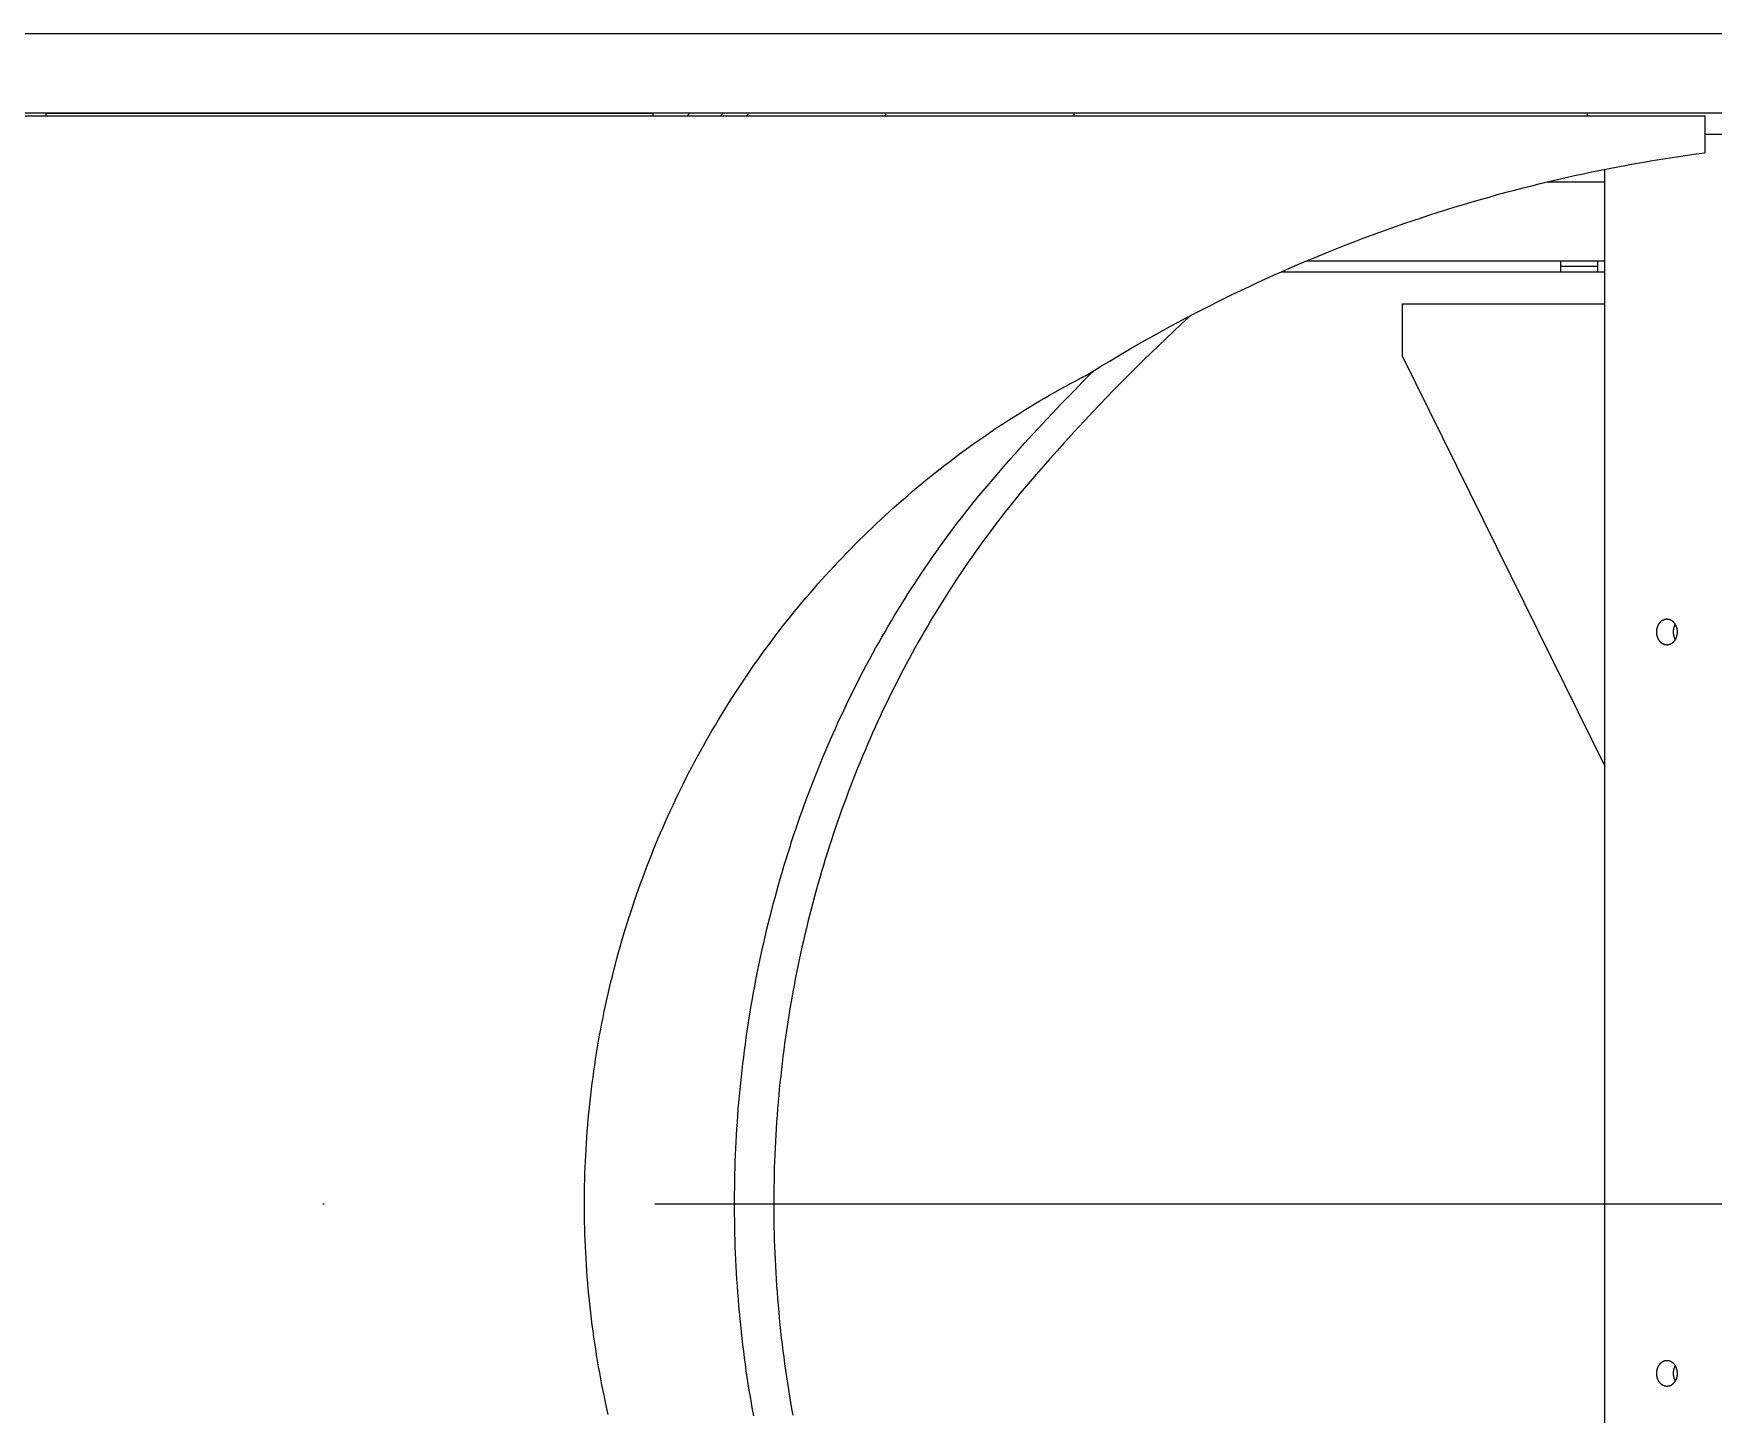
# Model space of a CAD drawing. Header units: millimetres. Extents: x 1084702 to 1166801, y 36632 to 124519.
# Drawn here: x 1098145 to 1098462.3, y 58445.3 to 58706 of the extents above; entities that cross this region are included whole.
import ezdxf

# ---------------------------------------------------------------- set-up
doc = ezdxf.new("R2010")
doc.units = ezdxf.units.MM
doc.header["$LTSCALE"] = 250
doc.linetypes.add('CENTER', pattern=[3, 2.5, -0.25, 0, -0.25])
doc.layers.get('0').update_dxf_attribs({"color": 255})

# ---------------------------------------------------------------- blocks, each defined once
blk = doc.blocks.new('PK65002M m platform_top')
at = {"linetype": 'Continuous'}
for p, q in [((-10291.33, 3082.06), (-10291.33, 2691.3)), ((-10253.1, 2726.68), (-10291.33, 2804)), ((-10253.1, 2726.68), (-10253.1, 2716.68)), ((-10253.1, 2716.68), (-10291.33, 2716.68)), ((-10230.18, 2710.68), (-10291.33, 2710.68)), ((-10290.04, 2710.68), (-10290.04, 2708.68)), ((-10283.04, 2710.68), (-10283.04, 2708.68)), ((-10291.33, 2708.68), (-10234.8, 2708.68)), ((-10290.04, 2709.68), (-10283.04, 2709.68)), ((-10280.46, 2693.68), (-10291.33, 2693.68)), ((-10310.25, 2681.18), (-10310.25, 2688.18)), ((-10310.25, 2684.68), (-10317.92, 2684.68)), ((-10502, 2680.68), (-9821.98, 2680.68)), ((-9821.98, 2681.18), (-10310.25, 2681.18)), ((-10288.02, 2680.68), (-10288.02, 2681.18)), ((-10191.02, 2680.68), (-10191.02, 2681.18)), ((-10111.53, 2681.18), (-10111.53, 2680.78)), ((-10111.53, 2680.78), (-9996.91, 2680.78)), ((-10077.22, 2680.68), (-10077.22, 2680.78)), ((-9996.91, 2681.18), (-9996.91, 2680.68)), ((-9843.44, 2665.68), (-10322.28, 2665.68))]:
    blk.add_line(p, q, dxfattribs=at)
at = {"linetype": 'CENTER'}
blk.add_line((-7861.58, 2886.68), (-11156.47, 2886.68), dxfattribs=at)
at = {"linetype": 'Continuous'}
for points in [[(-10103.08, 2926.44), (-10102.82, 2925.32), (-10102.58, 2924.2), (-10102.34, 2923.08), (-10102.11, 2921.96), (-10101.89, 2920.84), (-10101.67, 2919.72), (-10101.46, 2918.59), (-10101.26, 2917.46), (-10101.07, 2916.33), (-10100.88, 2915.2), (-10100.7, 2914.07), (-10100.53, 2912.94), (-10100.36, 2911.81), (-10100.2, 2910.67), (-10100.05, 2909.54), (-10099.91, 2908.4), (-10099.77, 2907.26), (-10099.65, 2906.12), (-10099.52, 2904.99), (-10099.41, 2903.84), (-10099.3, 2902.7), (-10099.2, 2901.56), (-10099.11, 2900.42), (-10099.03, 2899.28), (-10098.95, 2898.13), (-10098.88, 2896.99), (-10098.82, 2895.84), (-10098.76, 2894.7), (-10098.71, 2893.55), (-10098.67, 2892.41), (-10098.64, 2891.26), (-10098.61, 2890.11), (-10098.6, 2888.97), (-10098.58, 2887.82), (-10098.58, 2886.68)], [(-10130.55, 2926.72), (-10130.33, 2925.51), (-10130.12, 2924.29), (-10129.92, 2923.07), (-10129.72, 2921.85), (-10129.53, 2920.63), (-10129.34, 2919.41), (-10129.16, 2918.19), (-10128.99, 2916.96), (-10128.83, 2915.74), (-10128.67, 2914.51), (-10128.52, 2913.28), (-10128.38, 2912.05), (-10128.24, 2910.82), (-10128.11, 2909.59), (-10127.99, 2908.36), (-10127.87, 2907.12), (-10127.76, 2905.89), (-10127.66, 2904.65), (-10127.56, 2903.42), (-10127.47, 2902.18), (-10127.39, 2900.94), (-10127.31, 2899.7), (-10127.25, 2898.47), (-10127.18, 2897.23), (-10127.13, 2895.99), (-10127.08, 2894.75), (-10127.04, 2893.51), (-10127.01, 2892.27), (-10126.98, 2891.03), (-10126.96, 2889.79), (-10126.94, 2888.55), (-10126.94, 2887.31), (-10126.94, 2886.07), (-10126.94, 2884.83), (-10126.96, 2883.59), (-10126.98, 2882.36), (-10127, 2881.12), (-10127.04, 2879.88), (-10127.08, 2878.64), (-10127.13, 2877.41), (-10127.18, 2876.17), (-10127.24, 2874.94), (-10127.31, 2873.7), (-10127.39, 2872.47), (-10127.47, 2871.24), (-10127.56, 2870), (-10127.65, 2868.77), (-10127.75, 2867.54), (-10127.86, 2866.31), (-10127.98, 2865.08), (-10128.1, 2863.85), (-10128.23, 2862.62), (-10128.37, 2861.4), (-10128.51, 2860.17), (-10128.66, 2858.95), (-10128.82, 2857.72), (-10128.98, 2856.5), (-10129.15, 2855.28), (-10129.33, 2854.05), (-10129.51, 2852.84), (-10129.7, 2851.62), (-10129.9, 2850.4), (-10130.1, 2849.18), (-10130.31, 2847.97), (-10130.53, 2846.76), (-10130.75, 2845.55), (-10130.98, 2844.34), (-10131.22, 2843.13), (-10131.46, 2841.93), (-10131.71, 2840.73), (-10131.97, 2839.52), (-10132.23, 2838.32), (-10132.5, 2837.13), (-10132.78, 2835.93), (-10133.06, 2834.73), (-10133.35, 2833.54), (-10133.65, 2832.35), (-10133.95, 2831.16), (-10134.26, 2829.98), (-10134.58, 2828.8), (-10134.9, 2827.62), (-10135.23, 2826.44), (-10135.57, 2825.26), (-10135.91, 2824.09), (-10136.26, 2822.91), (-10136.62, 2821.75), (-10136.98, 2820.58), (-10137.35, 2819.42), (-10137.72, 2818.25), (-10138.1, 2817.1), (-10138.49, 2815.94), (-10138.88, 2814.79), (-10139.28, 2813.64), (-10139.69, 2812.49), (-10140.1, 2811.35), (-10140.52, 2810.21), (-10140.95, 2809.07), (-10141.38, 2807.93), (-10141.82, 2806.8), (-10142.26, 2805.67), (-10142.71, 2804.55), (-10143.17, 2803.42), (-10143.64, 2802.31), (-10144.1, 2801.19), (-10144.58, 2800.08), (-10145.06, 2798.97), (-10145.55, 2797.86), (-10146.04, 2796.76)], [(-10183.93, 2748.91), (-10183.17, 2749.79), (-10182.42, 2750.67), (-10181.67, 2751.56), (-10180.92, 2752.46), (-10180.19, 2753.35), (-10179.45, 2754.26), (-10178.73, 2755.17), (-10178, 2756.08), (-10177.29, 2757), (-10176.57, 2757.93), (-10175.87, 2758.86), (-10175.16, 2759.8), (-10174.47, 2760.74), (-10173.77, 2761.68), (-10173.09, 2762.64), (-10172.41, 2763.59), (-10171.73, 2764.55), (-10171.06, 2765.52), (-10170.39, 2766.49), (-10169.73, 2767.47), (-10169.08, 2768.45), (-10168.43, 2769.43), (-10167.78, 2770.43), (-10167.14, 2771.42), (-10166.51, 2772.42), (-10165.88, 2773.43), (-10165.26, 2774.44), (-10164.65, 2775.45), (-10164.03, 2776.47), (-10163.43, 2777.49), (-10162.83, 2778.52), (-10162.23, 2779.55), (-10161.65, 2780.58), (-10161.06, 2781.62), (-10160.49, 2782.67), (-10159.92, 2783.72), (-10159.35, 2784.77), (-10158.79, 2785.83), (-10158.24, 2786.89), (-10157.69, 2787.95), (-10157.15, 2789.02), (-10156.61, 2790.1), (-10156.08, 2791.17), (-10155.56, 2792.25), (-10155.04, 2793.34), (-10154.52, 2794.43), (-10154.02, 2795.52), (-10153.52, 2796.62), (-10153.02, 2797.72), (-10152.53, 2798.82), (-10152.05, 2799.93), (-10151.58, 2801.04), (-10151.11, 2802.15), (-10150.64, 2803.27), (-10150.18, 2804.39), (-10149.73, 2805.52), (-10149.29, 2806.64), (-10148.85, 2807.77), (-10148.42, 2808.91), (-10147.99, 2810.05), (-10147.57, 2811.19), (-10147.16, 2812.33), (-10146.75, 2813.48), (-10146.35, 2814.63), (-10145.95, 2815.78), (-10145.56, 2816.93), (-10145.18, 2818.09), (-10144.8, 2819.25), (-10144.44, 2820.42), (-10144.07, 2821.59), (-10143.72, 2822.75), (-10143.37, 2823.93), (-10143.02, 2825.1), (-10142.68, 2826.28), (-10142.35, 2827.46), (-10142.03, 2828.64), (-10141.71, 2829.82), (-10141.4, 2831.01), (-10141.1, 2832.2), (-10140.8, 2833.39), (-10140.51, 2834.59), (-10140.22, 2835.78), (-10139.94, 2836.98), (-10139.67, 2838.18), (-10139.41, 2839.38), (-10139.15, 2840.58), (-10138.9, 2841.79), (-10138.65, 2843), (-10138.41, 2844.21), (-10138.18, 2845.42), (-10137.96, 2846.63), (-10137.74, 2847.85), (-10137.53, 2849.06), (-10137.32, 2850.28), (-10137.13, 2851.5), (-10136.93, 2852.72), (-10136.75, 2853.94), (-10136.57, 2855.17), (-10136.4, 2856.39), (-10136.24, 2857.62), (-10136.08, 2858.84), (-10135.93, 2860.07), (-10135.79, 2861.3), (-10135.65, 2862.53), (-10135.52, 2863.76), (-10135.39, 2865), (-10135.28, 2866.23), (-10135.17, 2867.47), (-10135.07, 2868.7), (-10134.97, 2869.94), (-10134.88, 2871.17), (-10134.8, 2872.41), (-10134.72, 2873.65), (-10134.65, 2874.89), (-10134.59, 2876.13), (-10134.54, 2877.37), (-10134.49, 2878.61), (-10134.45, 2879.85), (-10134.41, 2881.09), (-10134.39, 2882.33), (-10134.36, 2883.57), (-10134.35, 2884.81), (-10134.34, 2886.05), (-10134.34, 2887.29), (-10134.35, 2888.52), (-10134.36, 2889.76), (-10134.38, 2891), (-10134.41, 2892.24), (-10134.45, 2893.47), (-10134.49, 2894.71), (-10134.53, 2895.95), (-10134.59, 2897.18), (-10134.65, 2898.42), (-10134.72, 2899.65), (-10134.79, 2900.88), (-10134.88, 2902.12), (-10134.96, 2903.35), (-10135.06, 2904.58), (-10135.16, 2905.81), (-10135.27, 2907.04), (-10135.39, 2908.27), (-10135.51, 2909.5), (-10135.64, 2910.73), (-10135.77, 2911.96), (-10135.92, 2913.18), (-10136.07, 2914.41), (-10136.22, 2915.63), (-10136.39, 2916.86), (-10136.56, 2918.08), (-10136.73, 2919.3), (-10136.92, 2920.52), (-10137.11, 2921.74), (-10137.3, 2922.95), (-10137.51, 2924.17), (-10137.72, 2925.38), (-10137.93, 2926.59)], [(-10305, 2918.68), (-10305, 2918.72), (-10304.99, 2918.77), (-10304.99, 2918.82), (-10304.99, 2918.86), (-10304.99, 2918.91), (-10304.98, 2918.95), (-10304.98, 2919), (-10304.97, 2919.05), (-10304.97, 2919.09), (-10304.96, 2919.14), (-10304.95, 2919.18), (-10304.95, 2919.23), (-10304.94, 2919.27), (-10304.93, 2919.32), (-10304.92, 2919.36), (-10304.91, 2919.41), (-10304.9, 2919.45), (-10304.89, 2919.49), (-10304.87, 2919.54), (-10304.86, 2919.58), (-10304.85, 2919.62), (-10304.83, 2919.67), (-10304.82, 2919.71), (-10304.8, 2919.75), (-10304.79, 2919.79), (-10304.77, 2919.83), (-10304.75, 2919.88), (-10304.73, 2919.92), (-10304.72, 2919.96), (-10304.7, 2919.99), (-10304.68, 2920.03), (-10304.66, 2920.07), (-10304.63, 2920.11)], [(-10304.63, 2920.11), (-10304.61, 2920.15), (-10304.59, 2920.19), (-10304.57, 2920.22), (-10304.55, 2920.26), (-10304.52, 2920.29), (-10304.5, 2920.33), (-10304.47, 2920.36), (-10304.45, 2920.4), (-10304.42, 2920.43), (-10304.4, 2920.46), (-10304.37, 2920.49), (-10304.34, 2920.52), (-10304.31, 2920.56), (-10304.29, 2920.59), (-10304.26, 2920.61), (-10304.23, 2920.64), (-10304.2, 2920.67), (-10304.17, 2920.7), (-10304.14, 2920.72), (-10304.11, 2920.75), (-10304.08, 2920.77), (-10304.04, 2920.8), (-10304.01, 2920.82), (-10303.98, 2920.84), (-10303.95, 2920.87), (-10303.92, 2920.89), (-10303.88, 2920.91), (-10303.85, 2920.93), (-10303.82, 2920.94), (-10303.78, 2920.96), (-10303.75, 2920.98), (-10303.72, 2920.99), (-10303.68, 2921.01), (-10303.65, 2921.02), (-10303.61, 2921.04), (-10303.58, 2921.05), (-10303.54, 2921.06), (-10303.51, 2921.07), (-10303.47, 2921.08), (-10303.44, 2921.09), (-10303.4, 2921.1), (-10303.37, 2921.11), (-10303.33, 2921.11), (-10303.29, 2921.12), (-10303.26, 2921.12), (-10303.22, 2921.13), (-10303.18, 2921.13), (-10303.15, 2921.13), (-10303.11, 2921.14), (-10303.08, 2921.14), (-10303.07, 2921.14)], [(-10304.26, 2918.68), (-10304.26, 2918.72), (-10304.26, 2918.77), (-10304.26, 2918.82), (-10304.27, 2918.86), (-10304.27, 2918.91), (-10304.27, 2918.95), (-10304.28, 2919), (-10304.28, 2919.05), (-10304.29, 2919.09), (-10304.29, 2919.14), (-10304.3, 2919.18), (-10304.31, 2919.23), (-10304.32, 2919.27), (-10304.33, 2919.32), (-10304.34, 2919.36), (-10304.35, 2919.41), (-10304.36, 2919.45), (-10304.37, 2919.49), (-10304.38, 2919.54), (-10304.39, 2919.58), (-10304.41, 2919.62), (-10304.42, 2919.67), (-10304.44, 2919.71), (-10304.45, 2919.75), (-10304.47, 2919.79), (-10304.49, 2919.83), (-10304.5, 2919.88), (-10304.52, 2919.92), (-10304.54, 2919.96), (-10304.56, 2919.99), (-10304.58, 2920.03), (-10304.6, 2920.07), (-10304.62, 2920.11), (-10304.63, 2920.12)], [(-10303.07, 2921.14), (-10303.04, 2921.14), (-10303, 2921.13), (-10302.97, 2921.13), (-10302.93, 2921.13), (-10302.89, 2921.13), (-10302.86, 2921.12), (-10302.82, 2921.11), (-10302.78, 2921.11), (-10302.75, 2921.1), (-10302.71, 2921.09), (-10302.68, 2921.08), (-10302.64, 2921.07), (-10302.61, 2921.06), (-10302.57, 2921.05), (-10302.54, 2921.04), (-10302.5, 2921.02), (-10302.47, 2921.01), (-10302.43, 2921), (-10302.4, 2920.98), (-10302.36, 2920.96), (-10302.33, 2920.94), (-10302.29, 2920.93), (-10302.26, 2920.91), (-10302.23, 2920.89), (-10302.2, 2920.87), (-10302.16, 2920.84), (-10302.13, 2920.82), (-10302.1, 2920.8), (-10302.07, 2920.77), (-10302.04, 2920.75), (-10302.01, 2920.73), (-10301.98, 2920.7), (-10301.95, 2920.67), (-10301.92, 2920.65), (-10301.89, 2920.62), (-10301.86, 2920.59), (-10301.83, 2920.56), (-10301.81, 2920.53), (-10301.78, 2920.5), (-10301.75, 2920.47), (-10301.73, 2920.43), (-10301.7, 2920.4), (-10301.67, 2920.37), (-10301.65, 2920.33), (-10301.63, 2920.3), (-10301.6, 2920.26), (-10301.58, 2920.23), (-10301.56, 2920.19), (-10301.53, 2920.16), (-10301.51, 2920.12), (-10301.49, 2920.08), (-10301.47, 2920.04), (-10301.45, 2920), (-10301.43, 2919.96), (-10301.41, 2919.92), (-10301.39, 2919.88), (-10301.38, 2919.84), (-10301.36, 2919.8), (-10301.34, 2919.76), (-10301.33, 2919.72), (-10301.31, 2919.68), (-10301.3, 2919.63), (-10301.28, 2919.59), (-10301.27, 2919.55), (-10301.26, 2919.5), (-10301.25, 2919.46), (-10301.24, 2919.41), (-10301.23, 2919.37), (-10301.22, 2919.32), (-10301.21, 2919.28), (-10301.2, 2919.23), (-10301.19, 2919.19), (-10301.18, 2919.14), (-10301.18, 2919.1), (-10301.17, 2919.05), (-10301.16, 2919), (-10301.16, 2918.96), (-10301.16, 2918.91), (-10301.15, 2918.86), (-10301.15, 2918.82), (-10301.15, 2918.77), (-10301.15, 2918.72), (-10301.15, 2918.68)], [(-10304.61, 2917.2), (-10304.63, 2917.24), (-10304.65, 2917.27), (-10304.67, 2917.31), (-10304.69, 2917.35), (-10304.71, 2917.39), (-10304.73, 2917.43), (-10304.75, 2917.47), (-10304.77, 2917.51), (-10304.78, 2917.55), (-10304.8, 2917.59), (-10304.81, 2917.64), (-10304.83, 2917.68), (-10304.84, 2917.72), (-10304.86, 2917.76), (-10304.87, 2917.81), (-10304.88, 2917.85), (-10304.9, 2917.9), (-10304.91, 2917.94), (-10304.92, 2917.98), (-10304.93, 2918.03), (-10304.94, 2918.07), (-10304.95, 2918.12), (-10304.95, 2918.17), (-10304.96, 2918.21), (-10304.97, 2918.26), (-10304.97, 2918.3), (-10304.98, 2918.35), (-10304.98, 2918.4), (-10304.99, 2918.44), (-10304.99, 2918.49), (-10304.99, 2918.54), (-10304.99, 2918.58), (-10305, 2918.63), (-10305, 2918.68)], [(-10304.63, 2917.23), (-10304.63, 2917.24), (-10304.6, 2917.27), (-10304.58, 2917.31), (-10304.56, 2917.35), (-10304.54, 2917.39), (-10304.53, 2917.43), (-10304.51, 2917.47), (-10304.49, 2917.51), (-10304.47, 2917.55), (-10304.46, 2917.59), (-10304.44, 2917.64), (-10304.43, 2917.68), (-10304.41, 2917.72), (-10304.4, 2917.76), (-10304.38, 2917.81), (-10304.37, 2917.85), (-10304.36, 2917.9), (-10304.35, 2917.94), (-10304.34, 2917.98), (-10304.33, 2918.03), (-10304.32, 2918.07), (-10304.31, 2918.12), (-10304.3, 2918.17), (-10304.29, 2918.21), (-10304.29, 2918.26), (-10304.28, 2918.3), (-10304.28, 2918.35), (-10304.27, 2918.4), (-10304.27, 2918.44), (-10304.27, 2918.49), (-10304.26, 2918.54), (-10304.26, 2918.58), (-10304.26, 2918.63), (-10304.26, 2918.68)], [(-10303.07, 2916.22), (-10303.1, 2916.22), (-10303.14, 2916.22), (-10303.18, 2916.22), (-10303.21, 2916.23), (-10303.25, 2916.23), (-10303.29, 2916.23), (-10303.32, 2916.24), (-10303.36, 2916.25), (-10303.39, 2916.25), (-10303.43, 2916.26), (-10303.47, 2916.27), (-10303.5, 2916.28), (-10303.54, 2916.29), (-10303.57, 2916.3), (-10303.61, 2916.32), (-10303.64, 2916.33), (-10303.68, 2916.34), (-10303.71, 2916.36), (-10303.75, 2916.37), (-10303.78, 2916.39), (-10303.81, 2916.41), (-10303.85, 2916.43), (-10303.88, 2916.45), (-10303.92, 2916.47), (-10303.95, 2916.49), (-10303.98, 2916.51), (-10304.01, 2916.53), (-10304.04, 2916.56), (-10304.08, 2916.58), (-10304.11, 2916.6), (-10304.14, 2916.63), (-10304.17, 2916.65), (-10304.2, 2916.68), (-10304.23, 2916.71), (-10304.25, 2916.74), (-10304.28, 2916.77), (-10304.31, 2916.8), (-10304.34, 2916.83), (-10304.36, 2916.86), (-10304.39, 2916.89), (-10304.42, 2916.92), (-10304.44, 2916.95), (-10304.47, 2916.99), (-10304.49, 2917.02), (-10304.52, 2917.05), (-10304.54, 2917.09), (-10304.56, 2917.13), (-10304.59, 2917.16), (-10304.61, 2917.2)], [(-10301.15, 2918.68), (-10301.15, 2918.63), (-10301.15, 2918.58), (-10301.15, 2918.54), (-10301.15, 2918.49), (-10301.16, 2918.45), (-10301.16, 2918.4), (-10301.16, 2918.35), (-10301.17, 2918.31), (-10301.17, 2918.26), (-10301.18, 2918.22), (-10301.19, 2918.17), (-10301.2, 2918.13), (-10301.2, 2918.08), (-10301.21, 2918.04), (-10301.22, 2917.99), (-10301.23, 2917.95), (-10301.25, 2917.9), (-10301.26, 2917.86), (-10301.27, 2917.82), (-10301.28, 2917.77), (-10301.3, 2917.73), (-10301.31, 2917.69), (-10301.33, 2917.64), (-10301.34, 2917.6), (-10301.36, 2917.56), (-10301.37, 2917.52), (-10301.39, 2917.48), (-10301.41, 2917.44), (-10301.43, 2917.4), (-10301.45, 2917.36), (-10301.47, 2917.32), (-10301.49, 2917.28), (-10301.51, 2917.24), (-10301.53, 2917.21), (-10301.55, 2917.17), (-10301.57, 2917.13), (-10301.6, 2917.1), (-10301.62, 2917.06), (-10301.65, 2917.03), (-10301.67, 2916.99), (-10301.7, 2916.96), (-10301.72, 2916.92), (-10301.75, 2916.89), (-10301.77, 2916.86), (-10301.8, 2916.83), (-10301.83, 2916.8), (-10301.86, 2916.77), (-10301.89, 2916.74), (-10301.92, 2916.71), (-10301.95, 2916.68), (-10301.98, 2916.66), (-10302.01, 2916.63), (-10302.04, 2916.6), (-10302.07, 2916.58), (-10302.1, 2916.56), (-10302.13, 2916.53), (-10302.16, 2916.51), (-10302.19, 2916.49), (-10302.23, 2916.47), (-10302.26, 2916.45), (-10302.29, 2916.43), (-10302.33, 2916.41), (-10302.36, 2916.39), (-10302.39, 2916.38), (-10302.43, 2916.36), (-10302.46, 2916.35), (-10302.5, 2916.33), (-10302.53, 2916.32), (-10302.57, 2916.31), (-10302.6, 2916.29), (-10302.64, 2916.28), (-10302.67, 2916.27), (-10302.71, 2916.26), (-10302.74, 2916.25), (-10302.78, 2916.25), (-10302.81, 2916.24), (-10302.85, 2916.23), (-10302.89, 2916.23), (-10302.92, 2916.23), (-10302.96, 2916.22), (-10303, 2916.22), (-10303.03, 2916.22), (-10303.07, 2916.22), (-10303.07, 2916.22)], [(-10098.58, 2886.68), (-10098.58, 2885.53), (-10098.6, 2884.39), (-10098.61, 2883.24), (-10098.64, 2882.1), (-10098.67, 2880.96), (-10098.71, 2879.81), (-10098.76, 2878.67), (-10098.82, 2877.53), (-10098.88, 2876.39), (-10098.95, 2875.25), (-10099.03, 2874.11), (-10099.11, 2872.96), (-10099.2, 2871.83), (-10099.3, 2870.69), (-10099.41, 2869.55), (-10099.52, 2868.41), (-10099.64, 2867.27), (-10099.77, 2866.13), (-10099.91, 2865), (-10100.05, 2863.86), (-10100.2, 2862.73), (-10100.36, 2861.6), (-10100.52, 2860.47), (-10100.69, 2859.34), (-10100.87, 2858.21), (-10101.06, 2857.08), (-10101.25, 2855.95), (-10101.45, 2854.82), (-10101.66, 2853.7), (-10101.88, 2852.57), (-10102.1, 2851.45), (-10102.33, 2850.33), (-10102.57, 2849.21), (-10102.81, 2848.1), (-10103.06, 2846.98), (-10103.32, 2845.87), (-10103.59, 2844.75), (-10103.86, 2843.64), (-10104.14, 2842.53), (-10104.43, 2841.43), (-10104.72, 2840.32), (-10105.02, 2839.22), (-10105.33, 2838.12), (-10105.65, 2837.02), (-10105.97, 2835.92), (-10106.3, 2834.83), (-10106.64, 2833.73), (-10106.98, 2832.64), (-10107.33, 2831.56), (-10107.69, 2830.47), (-10108.05, 2829.39), (-10108.43, 2828.31), (-10108.8, 2827.23), (-10109.19, 2826.15), (-10109.58, 2825.08), (-10109.98, 2824.01), (-10110.39, 2822.94), (-10110.8, 2821.87), (-10111.22, 2820.81), (-10111.65, 2819.75), (-10112.08, 2818.69), (-10112.52, 2817.64), (-10112.97, 2816.59), (-10113.42, 2815.54), (-10113.89, 2814.49), (-10114.35, 2813.45), (-10114.83, 2812.41), (-10115.31, 2811.37), (-10115.8, 2810.34), (-10116.29, 2809.31), (-10116.79, 2808.29), (-10117.3, 2807.26), (-10117.81, 2806.24), (-10118.33, 2805.23), (-10118.86, 2804.21), (-10119.4, 2803.2), (-10119.94, 2802.2), (-10120.48, 2801.2), (-10121.04, 2800.2), (-10121.6, 2799.2), (-10122.16, 2798.21), (-10122.73, 2797.22), (-10123.31, 2796.24), (-10123.9, 2795.26), (-10124.49, 2794.29), (-10125.08, 2793.32), (-10125.69, 2792.35), (-10126.3, 2791.39), (-10126.91, 2790.43), (-10127.53, 2789.48), (-10128.16, 2788.53), (-10128.79, 2787.58), (-10129.43, 2786.64), (-10130.08, 2785.7), (-10130.73, 2784.77), (-10131.39, 2783.84), (-10132.05, 2782.92), (-10132.72, 2782), (-10133.39, 2781.08), (-10134.08, 2780.17), (-10134.76, 2779.27), (-10135.45, 2778.37), (-10136.15, 2777.47), (-10136.86, 2776.58), (-10137.57, 2775.69), (-10138.28, 2774.81), (-10139, 2773.93), (-10139.73, 2773.06), (-10140.46, 2772.19), (-10141.2, 2771.32), (-10141.95, 2770.46), (-10142.7, 2769.61), (-10143.45, 2768.76), (-10144.21, 2767.92), (-10144.98, 2767.08), (-10145.75, 2766.25), (-10146.52, 2765.42), (-10147.31, 2764.59), (-10148.09, 2763.78), (-10148.89, 2762.96), (-10149.68, 2762.15), (-10150.49, 2761.35), (-10151.29, 2760.56), (-10152.11, 2759.76), (-10152.92, 2758.98), (-10153.75, 2758.2), (-10154.58, 2757.42), (-10155.41, 2756.65), (-10156.25, 2755.89), (-10157.09, 2755.13), (-10157.94, 2754.37), (-10158.79, 2753.63), (-10159.65, 2752.88), (-10160.51, 2752.15), (-10161.38, 2751.42), (-10162.25, 2750.69), (-10163.13, 2749.97), (-10164.01, 2749.26), (-10164.9, 2748.55), (-10165.79, 2747.85), (-10166.68, 2747.16), (-10167.58, 2746.47), (-10168.49, 2745.78), (-10169.39, 2745.1), (-10170.31, 2744.43), (-10171.22, 2743.77), (-10172.15, 2743.11), (-10173.07, 2742.45), (-10174, 2741.81), (-10174.93, 2741.17), (-10175.87, 2740.53), (-10176.82, 2739.9), (-10177.76, 2739.28), (-10178.71, 2738.66), (-10179.67, 2738.05), (-10180.62, 2737.45), (-10181.59, 2736.85), (-10182.55, 2736.26), (-10183.52, 2735.68), (-10184.5, 2735.1), (-10185.47, 2734.53), (-10186.45, 2733.96), (-10187.44, 2733.41), (-10188.43, 2732.85), (-10189.42, 2732.31), (-10190.41, 2731.77), (-10191.41, 2731.24), (-10192.42, 2730.71), (-10193.42, 2730.2)], [(-10146.04, 2796.76), (-10146.54, 2795.66), (-10147.05, 2794.57), (-10147.56, 2793.48), (-10148.08, 2792.39), (-10148.61, 2791.31), (-10149.14, 2790.23), (-10149.67, 2789.15), (-10150.21, 2788.08), (-10150.76, 2787.02), (-10151.32, 2785.95), (-10151.88, 2784.89), (-10152.44, 2783.84), (-10153.01, 2782.79), (-10153.59, 2781.74), (-10154.18, 2780.7), (-10154.77, 2779.66), (-10155.36, 2778.62), (-10155.96, 2777.59), (-10156.57, 2776.57), (-10157.18, 2775.54), (-10157.8, 2774.53), (-10158.42, 2773.52), (-10159.05, 2772.51), (-10159.68, 2771.5), (-10160.32, 2770.51), (-10160.97, 2769.51), (-10161.62, 2768.52), (-10162.28, 2767.54), (-10162.94, 2766.56), (-10163.61, 2765.58), (-10164.28, 2764.61), (-10164.96, 2763.65), (-10165.64, 2762.69), (-10166.33, 2761.73), (-10167.03, 2760.78), (-10167.73, 2759.84), (-10168.43, 2758.9), (-10169.14, 2757.96), (-10169.86, 2757.03), (-10170.58, 2756.11), (-10171.3, 2755.19), (-10172.03, 2754.28), (-10172.77, 2753.37), (-10173.51, 2752.46), (-10174.26, 2751.57), (-10175.01, 2750.67), (-10175.76, 2749.79), (-10176.52, 2748.91)], [(-10305, 2778.68), (-10305, 2778.72), (-10304.99, 2778.77), (-10304.99, 2778.82), (-10304.99, 2778.86), (-10304.99, 2778.91), (-10304.98, 2778.95), (-10304.98, 2779), (-10304.97, 2779.05), (-10304.97, 2779.09), (-10304.96, 2779.14), (-10304.95, 2779.18), (-10304.95, 2779.23), (-10304.94, 2779.27), (-10304.93, 2779.32), (-10304.92, 2779.36), (-10304.91, 2779.41), (-10304.9, 2779.45), (-10304.89, 2779.49), (-10304.87, 2779.54), (-10304.86, 2779.58), (-10304.85, 2779.62), (-10304.83, 2779.67), (-10304.82, 2779.71), (-10304.8, 2779.75), (-10304.79, 2779.79), (-10304.77, 2779.83), (-10304.75, 2779.88), (-10304.73, 2779.92), (-10304.72, 2779.96), (-10304.7, 2779.99), (-10304.68, 2780.03), (-10304.66, 2780.07), (-10304.63, 2780.11)], [(-10304.63, 2780.11), (-10304.61, 2780.15), (-10304.59, 2780.19), (-10304.57, 2780.22), (-10304.55, 2780.26), (-10304.52, 2780.29), (-10304.5, 2780.33), (-10304.47, 2780.36), (-10304.45, 2780.4), (-10304.42, 2780.43), (-10304.4, 2780.46), (-10304.37, 2780.49), (-10304.34, 2780.52), (-10304.31, 2780.56), (-10304.29, 2780.59), (-10304.26, 2780.61), (-10304.23, 2780.64), (-10304.2, 2780.67), (-10304.17, 2780.7), (-10304.14, 2780.72), (-10304.11, 2780.75), (-10304.08, 2780.77), (-10304.04, 2780.8), (-10304.01, 2780.82), (-10303.98, 2780.84), (-10303.95, 2780.87), (-10303.92, 2780.89), (-10303.88, 2780.91), (-10303.85, 2780.93), (-10303.82, 2780.94), (-10303.78, 2780.96), (-10303.75, 2780.98), (-10303.72, 2780.99), (-10303.68, 2781.01), (-10303.65, 2781.02), (-10303.61, 2781.04), (-10303.58, 2781.05), (-10303.54, 2781.06), (-10303.51, 2781.07), (-10303.47, 2781.08), (-10303.44, 2781.09), (-10303.4, 2781.1), (-10303.37, 2781.11), (-10303.33, 2781.11), (-10303.29, 2781.12), (-10303.26, 2781.12), (-10303.22, 2781.13), (-10303.18, 2781.13), (-10303.15, 2781.13), (-10303.11, 2781.14), (-10303.08, 2781.14), (-10303.07, 2781.14)], [(-10304.26, 2778.68), (-10304.26, 2778.72), (-10304.26, 2778.77), (-10304.26, 2778.82), (-10304.27, 2778.86), (-10304.27, 2778.91), (-10304.27, 2778.95), (-10304.28, 2779), (-10304.28, 2779.05), (-10304.29, 2779.09), (-10304.29, 2779.14), (-10304.3, 2779.18), (-10304.31, 2779.23), (-10304.32, 2779.27), (-10304.33, 2779.32), (-10304.34, 2779.36), (-10304.35, 2779.41), (-10304.36, 2779.45), (-10304.37, 2779.49), (-10304.38, 2779.54), (-10304.39, 2779.58), (-10304.41, 2779.62), (-10304.42, 2779.67), (-10304.44, 2779.71), (-10304.45, 2779.75), (-10304.47, 2779.79), (-10304.49, 2779.83), (-10304.5, 2779.88), (-10304.52, 2779.92), (-10304.54, 2779.96), (-10304.56, 2779.99), (-10304.58, 2780.03), (-10304.6, 2780.07), (-10304.62, 2780.11), (-10304.63, 2780.12)], [(-10303.07, 2781.14), (-10303.04, 2781.14), (-10303, 2781.13), (-10302.97, 2781.13), (-10302.93, 2781.13), (-10302.89, 2781.13), (-10302.86, 2781.12), (-10302.82, 2781.11), (-10302.78, 2781.11), (-10302.75, 2781.1), (-10302.71, 2781.09), (-10302.68, 2781.08), (-10302.64, 2781.07), (-10302.61, 2781.06), (-10302.57, 2781.05), (-10302.54, 2781.04), (-10302.5, 2781.02), (-10302.47, 2781.01), (-10302.43, 2781), (-10302.4, 2780.98), (-10302.36, 2780.96), (-10302.33, 2780.94), (-10302.29, 2780.93), (-10302.26, 2780.91), (-10302.23, 2780.89), (-10302.2, 2780.87), (-10302.16, 2780.84), (-10302.13, 2780.82), (-10302.1, 2780.8), (-10302.07, 2780.77), (-10302.04, 2780.75), (-10302.01, 2780.73), (-10301.98, 2780.7), (-10301.95, 2780.67), (-10301.92, 2780.65), (-10301.89, 2780.62), (-10301.86, 2780.59), (-10301.83, 2780.56), (-10301.81, 2780.53), (-10301.78, 2780.5), (-10301.75, 2780.47), (-10301.73, 2780.43), (-10301.7, 2780.4), (-10301.67, 2780.37), (-10301.65, 2780.33), (-10301.63, 2780.3), (-10301.6, 2780.26), (-10301.58, 2780.23), (-10301.56, 2780.19), (-10301.53, 2780.16), (-10301.51, 2780.12), (-10301.49, 2780.08), (-10301.47, 2780.04), (-10301.45, 2780), (-10301.43, 2779.96), (-10301.41, 2779.92), (-10301.39, 2779.88), (-10301.38, 2779.84), (-10301.36, 2779.8), (-10301.34, 2779.76), (-10301.33, 2779.72), (-10301.31, 2779.68), (-10301.3, 2779.63), (-10301.28, 2779.59), (-10301.27, 2779.55), (-10301.26, 2779.5), (-10301.25, 2779.46), (-10301.24, 2779.41), (-10301.23, 2779.37), (-10301.22, 2779.32), (-10301.21, 2779.28), (-10301.2, 2779.23), (-10301.19, 2779.19), (-10301.18, 2779.14), (-10301.18, 2779.1), (-10301.17, 2779.05), (-10301.16, 2779), (-10301.16, 2778.96), (-10301.16, 2778.91), (-10301.15, 2778.86), (-10301.15, 2778.82), (-10301.15, 2778.77), (-10301.15, 2778.72), (-10301.15, 2778.68)], [(-10304.61, 2777.2), (-10304.63, 2777.24), (-10304.65, 2777.27), (-10304.67, 2777.31), (-10304.69, 2777.35), (-10304.71, 2777.39), (-10304.73, 2777.43), (-10304.75, 2777.47), (-10304.77, 2777.51), (-10304.78, 2777.55), (-10304.8, 2777.59), (-10304.81, 2777.64), (-10304.83, 2777.68), (-10304.84, 2777.72), (-10304.86, 2777.76), (-10304.87, 2777.81), (-10304.88, 2777.85), (-10304.9, 2777.9), (-10304.91, 2777.94), (-10304.92, 2777.98), (-10304.93, 2778.03), (-10304.94, 2778.07), (-10304.95, 2778.12), (-10304.95, 2778.17), (-10304.96, 2778.21), (-10304.97, 2778.26), (-10304.97, 2778.3), (-10304.98, 2778.35), (-10304.98, 2778.4), (-10304.99, 2778.44), (-10304.99, 2778.49), (-10304.99, 2778.54), (-10304.99, 2778.58), (-10305, 2778.63), (-10305, 2778.68)], [(-10304.63, 2777.23), (-10304.63, 2777.24), (-10304.6, 2777.27), (-10304.58, 2777.31), (-10304.56, 2777.35), (-10304.54, 2777.39), (-10304.53, 2777.43), (-10304.51, 2777.47), (-10304.49, 2777.51), (-10304.47, 2777.55), (-10304.46, 2777.59), (-10304.44, 2777.64), (-10304.43, 2777.68), (-10304.41, 2777.72), (-10304.4, 2777.76), (-10304.38, 2777.81), (-10304.37, 2777.85), (-10304.36, 2777.9), (-10304.35, 2777.94), (-10304.34, 2777.98), (-10304.33, 2778.03), (-10304.32, 2778.07), (-10304.31, 2778.12), (-10304.3, 2778.17), (-10304.29, 2778.21), (-10304.29, 2778.26), (-10304.28, 2778.3), (-10304.28, 2778.35), (-10304.27, 2778.4), (-10304.27, 2778.44), (-10304.27, 2778.49), (-10304.26, 2778.54), (-10304.26, 2778.58), (-10304.26, 2778.63), (-10304.26, 2778.68)], [(-10303.07, 2776.22), (-10303.1, 2776.22), (-10303.14, 2776.22), (-10303.18, 2776.22), (-10303.21, 2776.23), (-10303.25, 2776.23), (-10303.29, 2776.23), (-10303.32, 2776.24), (-10303.36, 2776.25), (-10303.39, 2776.25), (-10303.43, 2776.26), (-10303.47, 2776.27), (-10303.5, 2776.28), (-10303.54, 2776.29), (-10303.57, 2776.3), (-10303.61, 2776.32), (-10303.64, 2776.33), (-10303.68, 2776.34), (-10303.71, 2776.36), (-10303.75, 2776.37), (-10303.78, 2776.39), (-10303.81, 2776.41), (-10303.85, 2776.43), (-10303.88, 2776.45), (-10303.92, 2776.47), (-10303.95, 2776.49), (-10303.98, 2776.51), (-10304.01, 2776.53), (-10304.04, 2776.56), (-10304.08, 2776.58), (-10304.11, 2776.6), (-10304.14, 2776.63), (-10304.17, 2776.65), (-10304.2, 2776.68), (-10304.23, 2776.71), (-10304.25, 2776.74), (-10304.28, 2776.77), (-10304.31, 2776.8), (-10304.34, 2776.83), (-10304.36, 2776.86), (-10304.39, 2776.89), (-10304.42, 2776.92), (-10304.44, 2776.95), (-10304.47, 2776.99), (-10304.49, 2777.02), (-10304.52, 2777.05), (-10304.54, 2777.09), (-10304.56, 2777.13), (-10304.59, 2777.16), (-10304.61, 2777.2)], [(-10301.15, 2778.68), (-10301.15, 2778.63), (-10301.15, 2778.58), (-10301.15, 2778.54), (-10301.15, 2778.49), (-10301.16, 2778.45), (-10301.16, 2778.4), (-10301.16, 2778.35), (-10301.17, 2778.31), (-10301.17, 2778.26), (-10301.18, 2778.22), (-10301.19, 2778.17), (-10301.2, 2778.13), (-10301.2, 2778.08), (-10301.21, 2778.04), (-10301.22, 2777.99), (-10301.23, 2777.95), (-10301.25, 2777.9), (-10301.26, 2777.86), (-10301.27, 2777.82), (-10301.28, 2777.77), (-10301.3, 2777.73), (-10301.31, 2777.69), (-10301.33, 2777.64), (-10301.34, 2777.6), (-10301.36, 2777.56), (-10301.37, 2777.52), (-10301.39, 2777.48), (-10301.41, 2777.44), (-10301.43, 2777.4), (-10301.45, 2777.36), (-10301.47, 2777.32), (-10301.49, 2777.28), (-10301.51, 2777.24), (-10301.53, 2777.21), (-10301.55, 2777.17), (-10301.57, 2777.13), (-10301.6, 2777.1), (-10301.62, 2777.06), (-10301.65, 2777.03), (-10301.67, 2776.99), (-10301.7, 2776.96), (-10301.72, 2776.92), (-10301.75, 2776.89), (-10301.77, 2776.86), (-10301.8, 2776.83), (-10301.83, 2776.8), (-10301.86, 2776.77), (-10301.89, 2776.74), (-10301.92, 2776.71), (-10301.95, 2776.68), (-10301.98, 2776.66), (-10302.01, 2776.63), (-10302.04, 2776.6), (-10302.07, 2776.58), (-10302.1, 2776.56), (-10302.13, 2776.53), (-10302.16, 2776.51), (-10302.19, 2776.49), (-10302.23, 2776.47), (-10302.26, 2776.45), (-10302.29, 2776.43), (-10302.33, 2776.41), (-10302.36, 2776.39), (-10302.39, 2776.38), (-10302.43, 2776.36), (-10302.46, 2776.35), (-10302.5, 2776.33), (-10302.53, 2776.32), (-10302.57, 2776.31), (-10302.6, 2776.29), (-10302.64, 2776.28), (-10302.67, 2776.27), (-10302.71, 2776.26), (-10302.74, 2776.25), (-10302.78, 2776.25), (-10302.81, 2776.24), (-10302.85, 2776.23), (-10302.89, 2776.23), (-10302.92, 2776.23), (-10302.96, 2776.22), (-10303, 2776.22), (-10303.03, 2776.22), (-10303.07, 2776.22), (-10303.07, 2776.22)], [(-10213.12, 2718.91), (-10212.75, 2719.25), (-10211.31, 2720.58), (-10209.88, 2721.91), (-10208.46, 2723.26), (-10207.04, 2724.61), (-10205.63, 2725.97), (-10204.22, 2727.34), (-10202.82, 2728.72), (-10201.43, 2730.11), (-10200.05, 2731.51), (-10198.67, 2732.91), (-10197.29, 2734.32), (-10195.93, 2735.75), (-10194.57, 2737.17), (-10193.21, 2738.61), (-10191.87, 2740.06), (-10190.53, 2741.51), (-10189.19, 2742.98), (-10187.87, 2744.45), (-10186.55, 2745.93), (-10185.23, 2747.41), (-10183.93, 2748.91)], [(-10176.52, 2748.91), (-10177.83, 2747.41), (-10179.14, 2745.93), (-10180.46, 2744.45), (-10181.78, 2742.98), (-10183.12, 2741.52), (-10184.46, 2740.06), (-10185.8, 2738.62), (-10187.16, 2737.18), (-10188.52, 2735.75), (-10189.88, 2734.33), (-10191.25, 2732.92), (-10192.63, 2731.51), (-10194.02, 2730.11), (-10194.8, 2729.34)], [(-10193.42, 2730.2), (-10194.84, 2729.31), (-10196.26, 2728.44), (-10197.69, 2727.57), (-10199.13, 2726.71), (-10200.57, 2725.86), (-10202.01, 2725.02), (-10203.46, 2724.19), (-10204.91, 2723.37), (-10206.37, 2722.55), (-10207.83, 2721.74), (-10209.29, 2720.94), (-10210.76, 2720.15), (-10212.24, 2719.37), (-10213.72, 2718.59), (-10215.2, 2717.83), (-10216.69, 2717.07), (-10218.18, 2716.32), (-10219.68, 2715.58), (-10221.18, 2714.85), (-10222.68, 2714.13), (-10224.19, 2713.41), (-10225.7, 2712.71), (-10227.22, 2712.01), (-10228.74, 2711.32), (-10230.26, 2710.64), (-10231.79, 2709.97), (-10233.32, 2709.31), (-10234.86, 2708.65), (-10236.4, 2708.01), (-10237.94, 2707.37), (-10239.48, 2706.74), (-10241.03, 2706.13), (-10242.59, 2705.52), (-10244.14, 2704.92), (-10245.7, 2704.33), (-10247.27, 2703.74), (-10248.83, 2703.17), (-10250.4, 2702.6), (-10251.97, 2702.05), (-10253.55, 2701.5), (-10255.13, 2700.97), (-10256.71, 2700.44), (-10258.29, 2699.92), (-10259.88, 2699.41), (-10261.47, 2698.91), (-10263.06, 2698.41), (-10264.66, 2697.93), (-10266.26, 2697.46), (-10267.86, 2696.99), (-10269.46, 2696.54), (-10271.07, 2696.09), (-10272.68, 2695.65), (-10274.29, 2695.23), (-10275.9, 2694.81), (-10277.52, 2694.4), (-10279.14, 2694), (-10280.76, 2693.61), (-10282.38, 2693.23), (-10284.01, 2692.85), (-10285.63, 2692.49), (-10287.26, 2692.14), (-10288.89, 2691.79), (-10290.53, 2691.46), (-10292.16, 2691.13), (-10293.8, 2690.82), (-10295.44, 2690.51), (-10297.08, 2690.21), (-10298.72, 2689.93), (-10300.36, 2689.65), (-10302.01, 2689.38), (-10303.65, 2689.12), (-10305.3, 2688.87), (-10306.95, 2688.63), (-10308.6, 2688.4), (-10310.25, 2688.18)]]:
    blk.add_lwpolyline(points, dxfattribs=at)
for radius, start, end in [(146, 150.3213, 150.552), (124, 144.344, 144.6206), (120, 143.0171, 143.3022), (115, 141.1094, 141.4486)]:
    blk.add_arc((-10028.46, 2609.07), radius, start, end, dxfattribs=at)
blk = doc.blocks.new('1-deck_B4_1')
at = {"linetype": 'CENTER', "rotation": 180}
blk.add_blockref('PK65002M m platform_top', (70387.47, 26963.11), dxfattribs=at)

msp = doc.modelspace()

# ---------------------------------------------------------------- block references
msp.add_blockref('1-deck_B4_1', (1017763.01, 34408.58))

doc.saveas('drawing.dxf')
